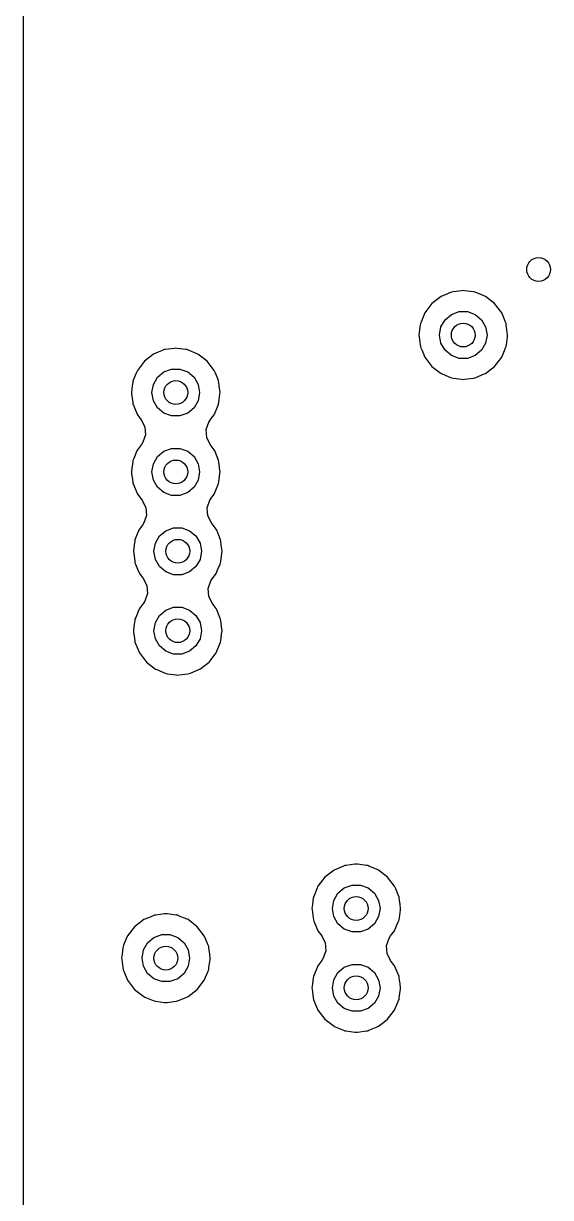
# Model space of a CAD drawing. Extents: x 0.99 to 4.24, y -7.27 to -4.02.
# Drawn here: x 0.994 to 1.256, y -6.675 to -6.093 of the extents above; entities that cross this region are included whole.
import ezdxf

# ---------------------------------------------------------------- set-up
doc = ezdxf.new("R2010")
doc.units = 0
doc.header["$MEASUREMENT"] = 0
doc.layers.add('BLACK', color=7, linetype='CONTINUOUS')

msp = doc.modelspace()

# ---------------------------------------------------------------- linework, layer by layer
at = {"layer": 'BLACK', "linetype": 'CONTINUOUS'}
for p, q in [((0.99427, -6.92717), (0.99427, -5.98794)), ((1.20159, -6.22798), (1.19703, -6.23148)), ((1.20353, -6.22717), (1.20159, -6.22798)), ((1.2063, -6.22603), (1.20353, -6.22717)), ((1.2069, -6.22578), (1.2063, -6.22603)), ((1.2063, -6.22603), (1.2063, -6.22603)), ((1.20755, -6.22569), (1.2069, -6.22578)), ((1.21195, -6.22511), (1.20755, -6.22569)), ((1.20755, -6.22569), (1.20755, -6.22569)), ((1.2126, -6.22503), (1.21195, -6.22511)), ((1.21325, -6.22511), (1.2126, -6.22503)), ((1.21765, -6.22569), (1.21325, -6.22511)), ((1.2183, -6.22578), (1.21765, -6.22569)), ((1.21765, -6.22569), (1.21765, -6.22569)), ((1.2189, -6.22603), (1.2183, -6.22578)), ((1.22008, -6.22652), (1.2189, -6.22603)), ((1.2189, -6.22603), (1.2189, -6.22603)), ((1.22361, -6.22798), (1.22008, -6.22652)), ((1.22817, -6.23148), (1.22361, -6.22798)), ((1.19353, -6.23604), (1.19285, -6.23767)), ((1.19703, -6.23148), (1.19353, -6.23604)), ((1.20669, -6.23682), (1.21055, -6.23542)), ((1.21055, -6.23542), (1.21465, -6.23542)), ((1.21465, -6.23542), (1.2185, -6.23682)), ((1.23167, -6.23604), (1.22817, -6.23148)), ((1.23234, -6.23767), (1.23167, -6.23604)), ((1.19124, -6.242), (1.19091, -6.24456)), ((1.19133, -6.24135), (1.19124, -6.242)), ((1.19124, -6.242), (1.19124, -6.242)), ((1.19161, -6.24066), (1.19133, -6.24135)), ((1.19285, -6.23767), (1.19161, -6.24066)), ((1.2015, -6.24301), (1.20355, -6.23946)), ((1.20355, -6.23946), (1.20669, -6.23682)), ((1.2185, -6.23682), (1.22165, -6.23946)), ((1.22165, -6.23946), (1.2237, -6.24301)), ((1.23358, -6.24066), (1.23234, -6.23767)), ((1.23387, -6.24135), (1.23358, -6.24066)), ((1.23395, -6.242), (1.23387, -6.24135)), ((1.23429, -6.24456), (1.23395, -6.242)), ((1.23395, -6.242), (1.23395, -6.242)), ((1.19091, -6.24456), (1.19058, -6.24705)), ((1.19058, -6.24705), (1.1907, -6.24794)), ((1.1907, -6.24794), (1.19122, -6.25193)), ((1.20079, -6.24705), (1.2015, -6.24301)), ((1.2015, -6.25109), (1.20079, -6.24705)), ((1.2237, -6.24301), (1.22441, -6.24705)), ((1.22441, -6.24705), (1.2237, -6.25109)), ((1.23397, -6.25193), (1.2345, -6.24794)), ((1.23462, -6.24705), (1.23429, -6.24456)), ((1.2345, -6.24794), (1.23462, -6.24705)), ((1.06923, -6.25366), (1.06483, -6.25424)), ((1.06988, -6.25357), (1.06923, -6.25366)), ((1.07053, -6.25366), (1.06988, -6.25357)), ((1.07493, -6.25424), (1.07053, -6.25366)), ((1.19122, -6.25193), (1.19133, -6.25275)), ((1.19133, -6.25275), (1.19158, -6.25335)), ((1.19158, -6.25335), (1.19158, -6.25335)), ((1.19158, -6.25335), (1.19217, -6.25477)), ((1.20355, -6.25464), (1.2015, -6.25109)), ((1.2237, -6.25109), (1.22165, -6.25464)), ((1.23303, -6.25477), (1.23362, -6.25335)), ((1.23362, -6.25335), (1.23387, -6.25275)), ((1.23362, -6.25335), (1.23362, -6.25335)), ((1.23387, -6.25275), (1.23397, -6.25193)), ((1.05887, -6.25652), (1.05431, -6.26002)), ((1.06111, -6.2556), (1.05887, -6.25652)), ((1.06358, -6.25457), (1.06111, -6.2556)), ((1.06418, -6.25432), (1.06358, -6.25457)), ((1.06358, -6.25457), (1.06358, -6.25457)), ((1.06483, -6.25424), (1.06418, -6.25432)), ((1.06483, -6.25424), (1.06483, -6.25424)), ((1.07558, -6.25432), (1.07493, -6.25424)), ((1.07493, -6.25424), (1.07493, -6.25424)), ((1.07618, -6.25457), (1.07558, -6.25432)), ((1.08006, -6.25618), (1.07618, -6.25457)), ((1.07618, -6.25457), (1.07618, -6.25457)), ((1.08089, -6.25652), (1.08006, -6.25618)), ((1.08545, -6.26002), (1.08089, -6.25652)), ((1.19217, -6.25477), (1.19353, -6.25806)), ((1.19353, -6.25806), (1.19703, -6.26262)), ((1.20669, -6.25728), (1.20355, -6.25464)), ((1.21055, -6.25868), (1.20669, -6.25728)), ((1.21465, -6.25868), (1.21055, -6.25868)), ((1.2185, -6.25728), (1.21465, -6.25868)), ((1.22165, -6.25464), (1.2185, -6.25728)), ((1.22817, -6.26262), (1.23167, -6.25806)), ((1.23167, -6.25806), (1.23303, -6.25477)), ((1.05081, -6.26458), (1.05024, -6.26597)), ((1.05431, -6.26002), (1.05081, -6.26458)), ((1.06083, -6.268), (1.06398, -6.26536)), ((1.06398, -6.26536), (1.06783, -6.26396)), ((1.06783, -6.26396), (1.07193, -6.26396)), ((1.07193, -6.26396), (1.07579, -6.26536)), ((1.07579, -6.26536), (1.07893, -6.268)), ((1.08895, -6.26458), (1.08545, -6.26002)), ((1.08953, -6.26597), (1.08895, -6.26458)), ((1.19703, -6.26262), (1.20159, -6.26612)), ((1.22361, -6.26612), (1.22817, -6.26262)), ((1.04853, -6.27054), (1.04829, -6.27233)), ((1.04861, -6.26989), (1.04853, -6.27054)), ((1.04853, -6.27054), (1.04853, -6.27054)), ((1.04891, -6.26918), (1.04861, -6.26989)), ((1.05024, -6.26597), (1.04891, -6.26918)), ((1.05878, -6.27155), (1.06083, -6.268)), ((1.07893, -6.268), (1.08098, -6.27155)), ((1.09085, -6.26918), (1.08953, -6.26597)), ((1.09115, -6.26989), (1.09085, -6.26918)), ((1.09124, -6.27054), (1.09115, -6.26989)), ((1.09147, -6.27233), (1.09124, -6.27054)), ((1.09124, -6.27054), (1.09124, -6.27054)), ((1.20159, -6.26612), (1.20219, -6.26637)), ((1.20219, -6.26637), (1.2063, -6.26807)), ((1.2063, -6.26807), (1.2063, -6.26807)), ((1.2063, -6.26807), (1.2069, -6.26832)), ((1.2069, -6.26832), (1.20755, -6.2684)), ((1.20755, -6.2684), (1.20755, -6.2684)), ((1.20755, -6.2684), (1.21195, -6.26898)), ((1.21195, -6.26898), (1.2126, -6.26907)), ((1.2126, -6.26907), (1.21325, -6.26898)), ((1.21325, -6.26898), (1.21765, -6.2684)), ((1.21765, -6.2684), (1.2183, -6.26832)), ((1.21765, -6.2684), (1.21765, -6.2684)), ((1.2183, -6.26832), (1.2189, -6.26807)), ((1.2189, -6.26807), (1.223, -6.26637)), ((1.2189, -6.26807), (1.2189, -6.26807)), ((1.223, -6.26637), (1.22361, -6.26612)), ((1.04829, -6.27233), (1.04786, -6.27559)), ((1.04786, -6.27559), (1.04795, -6.27624)), ((1.04795, -6.27624), (1.04851, -6.28049)), ((1.05807, -6.27559), (1.05878, -6.27155)), ((1.05878, -6.27963), (1.05807, -6.27559)), ((1.08098, -6.27155), (1.08169, -6.27559)), ((1.08169, -6.27559), (1.08098, -6.27963)), ((1.09126, -6.28049), (1.09182, -6.27624)), ((1.0919, -6.27559), (1.09147, -6.27233)), ((1.09182, -6.27624), (1.0919, -6.27559)), ((1.04851, -6.28049), (1.04861, -6.28129)), ((1.04861, -6.28129), (1.04886, -6.28189)), ((1.04886, -6.28189), (1.04886, -6.28189)), ((1.04886, -6.28189), (1.04986, -6.28431)), ((1.06083, -6.28318), (1.05878, -6.27963)), ((1.08098, -6.27963), (1.07893, -6.28318)), ((1.0899, -6.28431), (1.0909, -6.28189)), ((1.0909, -6.28189), (1.09115, -6.28129)), ((1.0909, -6.28189), (1.0909, -6.28189)), ((1.09115, -6.28129), (1.09126, -6.28049)), ((1.04986, -6.28431), (1.05081, -6.2866)), ((1.05081, -6.2866), (1.05227, -6.2885)), ((1.05227, -6.2885), (1.05282, -6.28921)), ((1.06398, -6.28582), (1.06083, -6.28318)), ((1.06783, -6.28722), (1.06398, -6.28582)), ((1.07193, -6.28722), (1.06783, -6.28722)), ((1.07579, -6.28582), (1.07193, -6.28722)), ((1.07893, -6.28318), (1.07579, -6.28582)), ((1.08695, -6.28921), (1.08749, -6.2885)), ((1.08749, -6.2885), (1.08895, -6.2866)), ((1.08895, -6.2866), (1.0899, -6.28431)), ((1.05282, -6.28921), (1.05454, -6.2927)), ((1.05454, -6.2927), (1.05479, -6.29658)), ((1.08497, -6.29398), (1.08622, -6.2903)), ((1.08523, -6.29785), (1.08497, -6.29398)), ((1.08622, -6.2903), (1.08695, -6.28921)), ((1.05354, -6.30026), (1.05282, -6.30134)), ((1.05479, -6.29658), (1.05354, -6.30026)), ((1.08695, -6.30134), (1.08523, -6.29785)), ((1.05056, -6.30455), (1.04905, -6.30822)), ((1.05081, -6.30395), (1.05056, -6.30455)), ((1.05282, -6.30134), (1.05081, -6.30395)), ((1.06083, -6.30737), (1.06398, -6.30473)), ((1.06398, -6.30473), (1.06783, -6.30333)), ((1.06783, -6.30333), (1.07193, -6.30333)), ((1.07193, -6.30333), (1.07579, -6.30473)), ((1.07579, -6.30473), (1.07893, -6.30737)), ((1.08895, -6.30395), (1.08695, -6.30134)), ((1.0892, -6.30455), (1.08895, -6.30395)), ((1.09072, -6.30822), (1.0892, -6.30455)), ((1.04853, -6.30991), (1.0481, -6.31313)), ((1.04861, -6.30926), (1.04853, -6.30991)), ((1.04853, -6.30991), (1.04853, -6.30991)), ((1.04905, -6.30822), (1.04861, -6.30926)), ((1.05807, -6.31496), (1.05878, -6.31092)), ((1.05878, -6.31092), (1.06083, -6.30737)), ((1.07893, -6.30737), (1.08098, -6.31092)), ((1.08098, -6.31092), (1.08169, -6.31496)), ((1.09115, -6.30926), (1.09072, -6.30822)), ((1.09124, -6.30991), (1.09115, -6.30926)), ((1.09161, -6.31275), (1.09124, -6.30991)), ((1.09124, -6.30991), (1.09124, -6.30991)), ((1.0481, -6.31313), (1.04786, -6.31496)), ((1.04786, -6.31496), (1.04798, -6.31585)), ((1.04798, -6.31585), (1.04849, -6.31973)), ((1.05878, -6.319), (1.05807, -6.31496)), ((1.08169, -6.31496), (1.08098, -6.319)), ((1.09127, -6.31973), (1.09178, -6.31585)), ((1.09166, -6.31313), (1.09161, -6.31275)), ((1.0919, -6.31496), (1.09166, -6.31313)), ((1.09178, -6.31585), (1.0919, -6.31496)), ((1.04849, -6.31973), (1.04861, -6.32066)), ((1.04861, -6.32066), (1.04886, -6.32126)), ((1.04886, -6.32126), (1.04886, -6.32126)), ((1.04886, -6.32126), (1.04969, -6.32326)), ((1.04969, -6.32326), (1.05081, -6.32597)), ((1.06083, -6.32255), (1.05878, -6.319)), ((1.06398, -6.32519), (1.06083, -6.32255)), ((1.07893, -6.32255), (1.07579, -6.32519)), ((1.08098, -6.319), (1.07893, -6.32255)), ((1.08895, -6.32597), (1.09008, -6.32326)), ((1.09008, -6.32326), (1.0909, -6.32126)), ((1.0909, -6.32126), (1.09115, -6.32066)), ((1.0909, -6.32126), (1.0909, -6.32126)), ((1.09115, -6.32066), (1.09127, -6.31973)), ((1.05081, -6.32597), (1.05247, -6.32813)), ((1.05247, -6.32813), (1.05331, -6.32922)), ((1.05331, -6.32922), (1.05503, -6.33271)), ((1.06783, -6.32659), (1.06398, -6.32519)), ((1.07193, -6.32659), (1.06783, -6.32659)), ((1.07579, -6.32519), (1.07193, -6.32659)), ((1.08547, -6.3327), (1.08672, -6.32902)), ((1.08672, -6.32902), (1.08744, -6.32794)), ((1.08744, -6.32794), (1.08855, -6.32649)), ((1.08855, -6.32649), (1.08895, -6.32597)), ((1.08855, -6.32649), (1.08855, -6.32649)), ((1.05503, -6.33271), (1.05528, -6.33659)), ((1.08572, -6.33658), (1.08547, -6.3327)), ((1.05331, -6.34135), (1.05219, -6.3428)), ((1.05403, -6.34027), (1.05331, -6.34135)), ((1.05528, -6.33659), (1.05403, -6.34027)), ((1.08744, -6.34007), (1.08572, -6.33658)), ((1.08994, -6.34332), (1.08744, -6.34007)), ((1.05155, -6.34392), (1.04994, -6.34781)), ((1.0518, -6.34332), (1.05155, -6.34392)), ((1.05219, -6.3428), (1.0518, -6.34332)), ((1.05219, -6.3428), (1.05219, -6.3428)), ((1.05977, -6.35029), (1.06182, -6.34674)), ((1.06182, -6.34674), (1.06496, -6.3441)), ((1.06496, -6.3441), (1.06882, -6.3427)), ((1.06882, -6.3427), (1.07292, -6.3427)), ((1.07292, -6.3427), (1.07677, -6.3441)), ((1.07677, -6.3441), (1.07991, -6.34674)), ((1.07991, -6.34674), (1.08196, -6.35029)), ((1.09019, -6.34392), (1.08994, -6.34332)), ((1.09179, -6.34781), (1.09019, -6.34392)), ((1.04924, -6.35135), (1.04885, -6.35433)), ((1.04951, -6.34928), (1.04924, -6.35135)), ((1.0496, -6.34863), (1.04951, -6.34928)), ((1.04951, -6.34928), (1.04951, -6.34928)), ((1.04994, -6.34781), (1.0496, -6.34863)), ((1.05906, -6.35433), (1.05977, -6.35029)), ((1.08196, -6.35029), (1.08268, -6.35433)), ((1.09213, -6.34863), (1.09179, -6.34781)), ((1.09222, -6.34928), (1.09213, -6.34863)), ((1.09249, -6.35135), (1.09222, -6.34928)), ((1.09222, -6.34928), (1.09222, -6.34928)), ((1.09289, -6.35433), (1.09249, -6.35135)), ((1.04885, -6.35433), (1.04899, -6.35541)), ((1.04899, -6.35541), (1.04948, -6.35917)), ((1.05977, -6.35837), (1.05906, -6.35433)), ((1.06182, -6.36192), (1.05977, -6.35837)), ((1.08196, -6.35837), (1.07991, -6.36192)), ((1.08268, -6.35433), (1.08196, -6.35837)), ((1.09225, -6.35917), (1.09274, -6.35541)), ((1.09274, -6.35541), (1.09289, -6.35433)), ((1.04948, -6.35917), (1.0496, -6.36003)), ((1.0496, -6.36003), (1.04985, -6.36063)), ((1.04985, -6.36063), (1.04985, -6.36063)), ((1.04985, -6.36063), (1.05091, -6.36321)), ((1.05091, -6.36321), (1.0518, -6.36534)), ((1.06496, -6.36456), (1.06182, -6.36192)), ((1.06882, -6.36596), (1.06496, -6.36456)), ((1.07677, -6.36456), (1.07292, -6.36596)), ((1.07991, -6.36192), (1.07677, -6.36456)), ((1.08994, -6.36534), (1.09082, -6.36321)), ((1.09082, -6.36321), (1.09189, -6.36063)), ((1.09189, -6.36063), (1.09213, -6.36003)), ((1.09189, -6.36063), (1.09189, -6.36063)), ((1.09213, -6.36003), (1.09225, -6.35917)), ((1.0518, -6.36534), (1.05219, -6.36586)), ((1.05219, -6.36586), (1.0538, -6.36795)), ((1.0538, -6.36795), (1.05552, -6.37144)), ((1.07292, -6.36596), (1.06882, -6.36596)), ((1.08596, -6.37272), (1.08721, -6.36904)), ((1.08721, -6.36904), (1.08793, -6.36795)), ((1.08793, -6.36795), (1.08954, -6.36586)), ((1.08954, -6.36586), (1.08994, -6.36534)), ((1.05577, -6.37532), (1.05453, -6.379)), ((1.05552, -6.37144), (1.05577, -6.37532)), ((1.08621, -6.37659), (1.08596, -6.37272)), ((1.0538, -6.38008), (1.0518, -6.38269)), ((1.05453, -6.379), (1.0538, -6.38008)), ((1.06496, -6.38347), (1.06882, -6.38207)), ((1.06882, -6.38207), (1.07292, -6.38207)), ((1.07292, -6.38207), (1.07677, -6.38347)), ((1.08793, -6.38008), (1.08621, -6.37659)), ((1.08994, -6.38269), (1.08793, -6.38008)), ((1.04997, -6.38709), (1.0496, -6.388)), ((1.05155, -6.38329), (1.04997, -6.38709)), ((1.0518, -6.38269), (1.05155, -6.38329)), ((1.05977, -6.38966), (1.06182, -6.38611)), ((1.06182, -6.38611), (1.06496, -6.38347)), ((1.07677, -6.38347), (1.07991, -6.38611)), ((1.07991, -6.38611), (1.08196, -6.38966)), ((1.09019, -6.38329), (1.08994, -6.38269)), ((1.09176, -6.38709), (1.09019, -6.38329)), ((1.09213, -6.388), (1.09176, -6.38709)), ((1.04912, -6.39163), (1.04885, -6.3937)), ((1.04885, -6.3937), (1.04893, -6.39435)), ((1.04951, -6.38865), (1.04912, -6.39163)), ((1.0496, -6.388), (1.04951, -6.38865)), ((1.04951, -6.38865), (1.04951, -6.38865)), ((1.05906, -6.3937), (1.05977, -6.38966)), ((1.05977, -6.39774), (1.05906, -6.3937)), ((1.08196, -6.38966), (1.08268, -6.3937)), ((1.08268, -6.3937), (1.08196, -6.39774)), ((1.09222, -6.38865), (1.09213, -6.388)), ((1.09261, -6.39163), (1.09222, -6.38865)), ((1.09222, -6.38865), (1.09222, -6.38865)), ((1.09289, -6.3937), (1.09261, -6.39163)), ((1.0928, -6.39435), (1.09289, -6.3937)), ((1.04893, -6.39435), (1.0495, -6.39869)), ((1.0495, -6.39869), (1.0496, -6.3994)), ((1.0496, -6.3994), (1.0518, -6.40471)), ((1.06182, -6.40129), (1.05977, -6.39774)), ((1.08196, -6.39774), (1.07991, -6.40129)), ((1.08994, -6.40471), (1.09213, -6.3994)), ((1.09213, -6.3994), (1.09223, -6.39869)), ((1.09223, -6.39869), (1.0928, -6.39435)), ((1.0518, -6.40471), (1.0553, -6.40927)), ((1.06496, -6.40393), (1.06182, -6.40129)), ((1.06882, -6.40533), (1.06496, -6.40393)), ((1.07292, -6.40533), (1.06882, -6.40533)), ((1.07677, -6.40393), (1.07292, -6.40533)), ((1.07991, -6.40129), (1.07677, -6.40393)), ((1.08644, -6.40927), (1.08994, -6.40471)), ((1.0553, -6.40927), (1.05986, -6.41277)), ((1.08188, -6.41277), (1.08644, -6.40927)), ((1.05986, -6.41277), (1.06046, -6.41302)), ((1.06046, -6.41302), (1.06456, -6.41472)), ((1.06456, -6.41472), (1.06456, -6.41472)), ((1.06456, -6.41472), (1.06517, -6.41497)), ((1.06517, -6.41497), (1.06581, -6.41505)), ((1.06581, -6.41505), (1.06581, -6.41505)), ((1.06581, -6.41505), (1.07022, -6.41563)), ((1.07022, -6.41563), (1.07087, -6.41572)), ((1.07087, -6.41572), (1.07151, -6.41563)), ((1.07151, -6.41563), (1.07592, -6.41505)), ((1.07592, -6.41505), (1.07657, -6.41497)), ((1.07592, -6.41505), (1.07592, -6.41505)), ((1.07657, -6.41497), (1.07717, -6.41472)), ((1.07717, -6.41472), (1.08127, -6.41302)), ((1.07717, -6.41472), (1.07717, -6.41472)), ((1.08127, -6.41302), (1.08188, -6.41277)), ((1.15375, -6.51023), (1.15315, -6.51048)), ((1.1544, -6.51014), (1.15375, -6.51023)), ((1.1588, -6.50956), (1.1544, -6.51014)), ((1.1544, -6.51014), (1.1544, -6.51014)), ((1.15945, -6.50948), (1.1588, -6.50956)), ((1.1601, -6.50956), (1.15945, -6.50948)), ((1.1645, -6.51014), (1.1601, -6.50956)), ((1.16515, -6.51023), (1.1645, -6.51014)), ((1.1645, -6.51014), (1.1645, -6.51014)), ((1.16575, -6.51048), (1.16515, -6.51023)), ((1.14388, -6.51593), (1.14038, -6.52049)), ((1.14844, -6.51243), (1.14388, -6.51593)), ((1.1508, -6.51145), (1.14844, -6.51243)), ((1.15315, -6.51048), (1.1508, -6.51145)), ((1.15315, -6.51048), (1.15315, -6.51048)), ((1.16952, -6.51204), (1.16575, -6.51048)), ((1.16575, -6.51048), (1.16575, -6.51048)), ((1.17046, -6.51243), (1.16952, -6.51204)), ((1.17502, -6.51593), (1.17046, -6.51243)), ((1.17852, -6.52049), (1.17502, -6.51593)), ((1.13986, -6.52174), (1.13866, -6.52464)), ((1.14038, -6.52049), (1.13986, -6.52174)), ((1.1504, -6.5239), (1.15354, -6.52127)), ((1.15354, -6.52127), (1.1574, -6.51986)), ((1.1574, -6.51986), (1.1615, -6.51986)), ((1.1615, -6.51986), (1.16535, -6.52127)), ((1.16535, -6.52127), (1.1685, -6.5239)), ((1.17904, -6.52174), (1.17852, -6.52049)), ((1.18024, -6.52464), (1.17904, -6.52174)), ((1.13809, -6.52644), (1.13768, -6.52959)), ((1.13818, -6.5258), (1.13809, -6.52644)), ((1.13809, -6.52644), (1.13809, -6.52644)), ((1.13866, -6.52464), (1.13818, -6.5258)), ((1.14764, -6.5315), (1.14835, -6.52746)), ((1.14835, -6.52746), (1.1504, -6.5239)), ((1.1685, -6.5239), (1.17055, -6.52746)), ((1.17055, -6.52746), (1.17126, -6.5315)), ((1.18072, -6.5258), (1.18024, -6.52464)), ((1.1808, -6.52644), (1.18072, -6.5258)), ((1.18122, -6.52959), (1.1808, -6.52644)), ((1.1808, -6.52644), (1.1808, -6.52644)), ((1.13768, -6.52959), (1.13743, -6.5315)), ((1.13743, -6.5315), (1.13751, -6.53214)), ((1.13751, -6.53214), (1.13803, -6.53605)), ((1.14835, -6.53554), (1.14764, -6.5315)), ((1.17126, -6.5315), (1.17055, -6.53554)), ((1.18087, -6.53605), (1.18138, -6.53214)), ((1.18147, -6.5315), (1.18122, -6.52959)), ((1.18138, -6.53214), (1.18147, -6.5315)), ((1.05395, -6.53703), (1.04939, -6.54053)), ((1.05633, -6.53605), (1.05395, -6.53703)), ((1.05866, -6.53508), (1.05633, -6.53605)), ((1.05926, -6.53483), (1.05866, -6.53508)), ((1.05866, -6.53508), (1.05866, -6.53508)), ((1.05991, -6.53475), (1.05926, -6.53483)), ((1.06431, -6.53417), (1.05991, -6.53475)), ((1.05991, -6.53475), (1.05991, -6.53475)), ((1.06496, -6.53408), (1.06431, -6.53417)), ((1.06561, -6.53417), (1.06496, -6.53408)), ((1.07001, -6.53475), (1.06561, -6.53417)), ((1.07066, -6.53483), (1.07001, -6.53475)), ((1.07001, -6.53475), (1.07001, -6.53475)), ((1.07126, -6.53508), (1.07066, -6.53483)), ((1.07364, -6.53607), (1.07126, -6.53508)), ((1.07126, -6.53508), (1.07126, -6.53508)), ((1.07597, -6.53703), (1.07364, -6.53607)), ((1.08053, -6.54053), (1.07597, -6.53703)), ((1.13803, -6.53605), (1.13818, -6.5372)), ((1.13818, -6.5372), (1.13843, -6.5378)), ((1.13843, -6.5378), (1.13843, -6.5378)), ((1.13843, -6.5378), (1.1394, -6.54015)), ((1.1504, -6.53909), (1.14835, -6.53554)), ((1.15354, -6.54172), (1.1504, -6.53909)), ((1.1685, -6.53909), (1.16535, -6.54172)), ((1.17055, -6.53554), (1.1685, -6.53909)), ((1.1795, -6.54015), (1.18047, -6.5378)), ((1.18047, -6.5378), (1.18072, -6.5372)), ((1.18047, -6.5378), (1.18047, -6.5378)), ((1.18072, -6.5372), (1.18087, -6.53605)), ((1.04589, -6.54509), (1.04517, -6.54683)), ((1.04939, -6.54053), (1.04589, -6.54509)), ((1.05906, -6.54587), (1.06291, -6.54447)), ((1.06291, -6.54447), (1.06701, -6.54447)), ((1.06701, -6.54447), (1.07087, -6.54587)), ((1.08403, -6.54509), (1.08053, -6.54053)), ((1.08475, -6.54683), (1.08403, -6.54509)), ((1.1394, -6.54015), (1.14038, -6.54251)), ((1.14038, -6.54251), (1.1417, -6.54423)), ((1.1417, -6.54423), (1.14238, -6.54512)), ((1.14238, -6.54512), (1.1441, -6.5486)), ((1.1574, -6.54313), (1.15354, -6.54172)), ((1.1615, -6.54313), (1.1574, -6.54313)), ((1.16535, -6.54172), (1.1615, -6.54313)), ((1.17579, -6.5462), (1.17651, -6.54512)), ((1.17651, -6.54512), (1.17719, -6.54423)), ((1.17719, -6.54423), (1.17852, -6.54251)), ((1.17852, -6.54251), (1.1795, -6.54015)), ((1.04369, -6.5504), (1.04361, -6.55105)), ((1.044, -6.54967), (1.04369, -6.5504)), ((1.04517, -6.54683), (1.044, -6.54967)), ((1.05386, -6.55206), (1.05591, -6.54851)), ((1.05591, -6.54851), (1.05906, -6.54587)), ((1.07087, -6.54587), (1.07401, -6.54851)), ((1.07401, -6.54851), (1.07606, -6.55206)), ((1.08593, -6.54967), (1.08475, -6.54683)), ((1.08623, -6.5504), (1.08593, -6.54967)), ((1.08631, -6.55105), (1.08623, -6.5504)), ((1.1441, -6.5486), (1.14436, -6.55248)), ((1.17454, -6.54988), (1.17579, -6.5462)), ((1.17479, -6.55376), (1.17454, -6.54988)), ((1.04319, -6.55419), (1.04294, -6.5561)), ((1.04294, -6.5561), (1.04303, -6.55675)), ((1.04303, -6.55675), (1.04356, -6.56082)), ((1.04361, -6.55105), (1.04319, -6.55419)), ((1.04361, -6.55105), (1.04361, -6.55105)), ((1.05315, -6.5561), (1.05386, -6.55206)), ((1.05386, -6.56014), (1.05315, -6.5561)), ((1.07606, -6.55206), (1.07677, -6.5561)), ((1.07677, -6.5561), (1.07606, -6.56014)), ((1.08673, -6.55419), (1.08631, -6.55105)), ((1.08631, -6.55105), (1.08631, -6.55105)), ((1.08636, -6.56082), (1.08689, -6.55675)), ((1.08698, -6.5561), (1.08673, -6.55419)), ((1.08689, -6.55675), (1.08698, -6.5561)), ((1.14311, -6.55616), (1.14238, -6.55724)), ((1.14436, -6.55248), (1.14311, -6.55616)), ((1.17651, -6.55724), (1.17479, -6.55376)), ((1.04356, -6.56082), (1.04369, -6.5618)), ((1.04369, -6.5618), (1.04394, -6.5624)), ((1.04394, -6.5624), (1.04394, -6.5624)), ((1.04394, -6.5624), (1.04402, -6.5626)), ((1.04402, -6.5626), (1.04589, -6.56711)), ((1.05591, -6.56369), (1.05386, -6.56014)), ((1.07606, -6.56014), (1.07401, -6.56369)), ((1.08403, -6.56711), (1.0859, -6.5626)), ((1.0859, -6.5626), (1.08598, -6.5624)), ((1.08598, -6.5624), (1.08623, -6.5618)), ((1.08598, -6.5624), (1.08598, -6.5624)), ((1.08623, -6.5618), (1.08636, -6.56082)), ((1.14038, -6.55986), (1.13818, -6.56517)), ((1.14238, -6.55724), (1.14038, -6.55986)), ((1.1504, -6.56327), (1.15354, -6.56064)), ((1.15354, -6.56064), (1.1574, -6.55923)), ((1.1574, -6.55923), (1.1615, -6.55923)), ((1.1615, -6.55923), (1.16535, -6.56064)), ((1.16535, -6.56064), (1.1685, -6.56327)), ((1.17852, -6.55986), (1.17651, -6.55724)), ((1.18072, -6.56517), (1.17852, -6.55986)), ((1.04589, -6.56711), (1.04939, -6.57167)), ((1.05906, -6.56633), (1.05591, -6.56369)), ((1.06291, -6.56773), (1.05906, -6.56633)), ((1.06701, -6.56773), (1.06291, -6.56773)), ((1.07087, -6.56633), (1.06701, -6.56773)), ((1.07401, -6.56369), (1.07087, -6.56633)), ((1.08115, -6.57087), (1.08403, -6.56711)), ((1.13809, -6.56581), (1.13768, -6.56894)), ((1.13818, -6.56517), (1.13809, -6.56581)), ((1.13809, -6.56581), (1.13809, -6.56581)), ((1.14764, -6.57087), (1.14835, -6.56683)), ((1.14835, -6.56683), (1.1504, -6.56327)), ((1.1685, -6.56327), (1.17055, -6.56683)), ((1.17055, -6.56683), (1.17126, -6.57087)), ((1.1808, -6.56581), (1.18072, -6.56517)), ((1.18121, -6.56894), (1.1808, -6.56581)), ((1.1808, -6.56581), (1.1808, -6.56581)), ((1.04939, -6.57167), (1.05395, -6.57517)), ((1.07597, -6.57517), (1.08053, -6.57167)), ((1.08053, -6.57167), (1.08115, -6.57087)), ((1.13768, -6.56894), (1.13743, -6.57087)), ((1.13743, -6.57087), (1.13751, -6.57151)), ((1.13751, -6.57151), (1.13807, -6.57577)), ((1.14835, -6.57491), (1.14764, -6.57087)), ((1.17126, -6.57087), (1.17055, -6.57491)), ((1.18082, -6.57577), (1.18138, -6.57151)), ((1.18147, -6.57087), (1.18121, -6.56894)), ((1.18138, -6.57151), (1.18147, -6.57087)), ((1.05395, -6.57517), (1.05455, -6.57542)), ((1.05455, -6.57542), (1.05866, -6.57712)), ((1.05866, -6.57712), (1.05866, -6.57712)), ((1.05866, -6.57712), (1.05926, -6.57737)), ((1.05926, -6.57737), (1.05991, -6.57746)), ((1.05991, -6.57746), (1.05991, -6.57746)), ((1.05991, -6.57746), (1.06431, -6.57804)), ((1.06431, -6.57804), (1.06496, -6.57812)), ((1.06496, -6.57812), (1.06561, -6.57804)), ((1.06561, -6.57804), (1.07001, -6.57746)), ((1.07001, -6.57746), (1.07066, -6.57737)), ((1.07001, -6.57746), (1.07001, -6.57746)), ((1.07066, -6.57737), (1.07126, -6.57712)), ((1.07126, -6.57712), (1.07537, -6.57542)), ((1.07126, -6.57712), (1.07126, -6.57712)), ((1.07537, -6.57542), (1.07597, -6.57517)), ((1.13807, -6.57577), (1.13818, -6.57657)), ((1.13818, -6.57657), (1.13843, -6.57717)), ((1.13843, -6.57717), (1.13843, -6.57717)), ((1.13843, -6.57717), (1.13921, -6.57905)), ((1.13921, -6.57905), (1.14038, -6.58188)), ((1.1504, -6.57846), (1.14835, -6.57491)), ((1.15354, -6.58109), (1.1504, -6.57846)), ((1.1685, -6.57846), (1.16535, -6.58109)), ((1.17055, -6.57491), (1.1685, -6.57846)), ((1.17852, -6.58188), (1.17969, -6.57905)), ((1.17969, -6.57905), (1.18047, -6.57717)), ((1.18047, -6.57717), (1.18072, -6.57657)), ((1.18047, -6.57717), (1.18047, -6.57717)), ((1.18072, -6.57657), (1.18082, -6.57577)), ((1.14038, -6.58188), (1.14388, -6.58644)), ((1.1574, -6.5825), (1.15354, -6.58109)), ((1.1615, -6.5825), (1.1574, -6.5825)), ((1.16535, -6.58109), (1.1615, -6.5825)), ((1.17502, -6.58644), (1.17852, -6.58188)), ((1.14388, -6.58644), (1.14844, -6.58994)), ((1.14844, -6.58994), (1.14904, -6.59019)), ((1.14904, -6.59019), (1.15315, -6.59189)), ((1.16575, -6.59189), (1.16986, -6.59019)), ((1.16986, -6.59019), (1.17046, -6.58994)), ((1.17046, -6.58994), (1.17316, -6.58787)), ((1.17316, -6.58787), (1.17502, -6.58644)), ((1.15315, -6.59189), (1.15315, -6.59189)), ((1.15315, -6.59189), (1.15375, -6.59213)), ((1.15375, -6.59213), (1.1544, -6.59222)), ((1.1544, -6.59222), (1.1544, -6.59222)), ((1.1544, -6.59222), (1.1588, -6.5928)), ((1.1588, -6.5928), (1.15945, -6.59289)), ((1.15945, -6.59289), (1.1601, -6.5928)), ((1.1601, -6.5928), (1.1645, -6.59222)), ((1.1645, -6.59222), (1.16515, -6.59213)), ((1.1645, -6.59222), (1.1645, -6.59222)), ((1.16515, -6.59213), (1.16575, -6.59189)), ((1.16575, -6.59189), (1.16575, -6.59189))]:
    msp.add_line(p, q, dxfattribs=at)
at = {"layer": 'BLACK'}
for centre in [(1.25, -6.21457), (1.2126, -6.24705), (1.06988, -6.27559), (1.06988, -6.31496), (1.07087, -6.35433), (1.07087, -6.3937), (1.15945, -6.5315), (1.06496, -6.5561), (1.15945, -6.57087)]:
    msp.add_circle(centre, 0.00591, dxfattribs=at)

doc.saveas('drawing.dxf')
